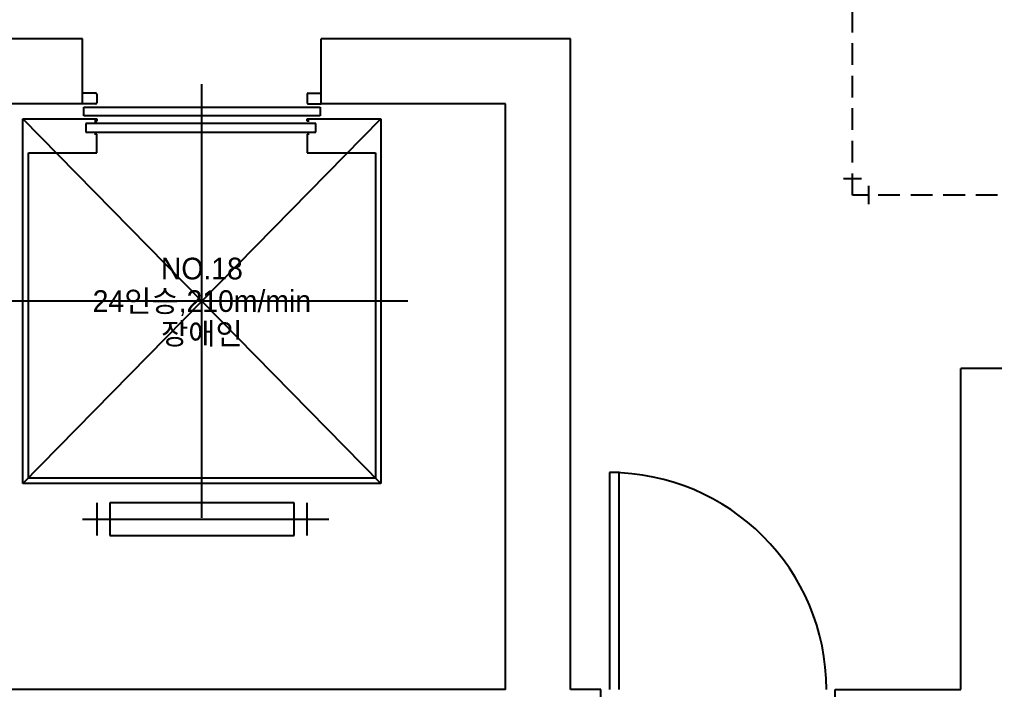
# Model space of a CAD drawing. Header units: millimetres. Extents: x 968909 to 1007504, y 395965 to 423289.
# Drawn here: x 985505 to 990001, y 405909 to 408998 of the extents above; entities that cross this region are included whole.
import ezdxf
from ezdxf.enums import TextEntityAlignment as Align

# ---------------------------------------------------------------- set-up
doc = ezdxf.new("R2010")
doc.units = ezdxf.units.MM
doc.header["$LTSCALE"] = 100
doc.linetypes.add('HHIDDEN', pattern=[1.5, 1, -0.5])
for name, color, linetype in [('-소화(SP-저)', 30, 'Continuous'), ('L2', 2, 'Continuous'), ('L3', 3, 'Continuous'), ('l4', 4, 'Continuous')]:
    doc.layers.add(name, color=color, linetype=linetype)
doc.styles.add('돋음', font='Dotum.ttf')

# ---------------------------------------------------------------- blocks, each defined once
blk = doc.blocks.new('A$C60DE656E')
at = {"layer": 'L2'}
for p, q in [((-62.5, -35), (-62.5, 35)), ((35, -62.5), (-35, -62.5))]:
    blk.add_line(p, q, dxfattribs=at)

msp = doc.modelspace()

# ---------------------------------------------------------------- linework, layer by layer
at = {"layer": '-소화(SP-저)', "color": 3, "linetype": 'HHIDDEN'}
for p, q in [((989346.3, 408188.7, 54985.4), (989346.3, 410177.7, 54985.4)), ((995265.4, 408188.7, 54985.4), (989346.3, 408188.7, 54985.4))]:
    msp.add_line(p, q, dxfattribs=at)
at = {"layer": 'l4'}
for p, q in [((985796.3, 408908.7, 54985.4), (983826.3, 408908.7, 54985.4)), ((985796.3, 408608.7, 54985.4), (985796.3, 408908.7, 54985.4)), ((988046.3, 408908.7, 54985.4), (986896.3, 408908.7, 54985.4)), ((986896.3, 408608.7, 54985.4), (986896.3, 408908.7, 54985.4)), ((988046.3, 405908.7, 54985.4), (988046.3, 408908.7, 54985.4)), ((986346.3, 406699.7, 0), (986346.3, 408699.7, 0)), ((985856.3, 408658.7, 0), (985796.3, 408658.7, 0)), ((985861.3, 408653.7, 0), (985861.3, 408613.7, 0)), ((986831.3, 408653.7, 0), (986831.3, 408613.7, 0)), ((986836.3, 408658.7, 0), (986896.3, 408658.7, 0)), ((985796.3, 408608.7, 54985.4), (983826.3, 408608.7, 54985.4)), ((985856.3, 408608.7, 0), (985796.3, 408608.7, 0)), ((985801.3, 408553.7, 0), (985801.3, 408593.7, 0)), ((985801.3, 408593.7, 0), (986891.3, 408593.7, 0)), ((986346.3, 408553.7, 0), (986346.3, 408593.7, 0)), ((986836.3, 408608.7, 0), (986896.3, 408608.7, 0)), ((986891.3, 408593.7, 0), (986891.3, 408553.7, 0)), ((987746.3, 408608.7, 54985.4), (986896.3, 408608.7, 54985.4)), ((987746.3, 405908.7, 54985.4), (987746.3, 408608.7, 54985.4)), ((986891.3, 408553.7, 0), (985801.3, 408553.7, 0)), ((985521.3, 406858.7, 0), (987171.3, 408540.7, 0)), ((987171.3, 406858.7, 0), (985521.3, 408540.7, 0)), ((985521.3, 406858.7, 0), (985521.3, 408540.7, 0)), ((985521.3, 408540.7, 0), (985861.3, 408540.7, 0)), ((985811.3, 408518.7, 0), (985811.3, 408478.7, 0)), ((986871.3, 408518.7, 0), (985811.3, 408518.7, 0)), ((985861.3, 408528.7, 0), (985851.3, 408528.7, 0)), ((985851.3, 408528.7, 0), (985861.3, 408528.7, 0)), ((985861.3, 408540.7, 0), (985861.3, 408528.7, 0)), ((986346.3, 408478.7, 0), (986346.3, 408518.7, 0)), ((986831.3, 408540.7, 0), (987171.3, 408540.7, 0)), ((986831.3, 408528.7, 0), (986831.3, 408540.7, 0)), ((986841.3, 408528.7, 0), (986831.3, 408528.7, 0)), ((986871.3, 408478.7, 0), (986871.3, 408518.7, 0)), ((987171.3, 408540.7, 0), (987171.3, 406858.7, 0)), ((985811.3, 408478.7, 0), (986871.3, 408478.7, 0)), ((985861.3, 408468.7, 0), (985851.3, 408468.7, 0)), ((985861.3, 408383.7, 0), (985861.3, 408468.7, 0)), ((986841.3, 408468.7, 0), (986831.3, 408468.7, 0)), ((986831.3, 408468.7, 0), (986831.3, 408383.7, 0)), ((985546.3, 406883.7, 0), (985546.3, 408383.7, 0)), ((985546.3, 408383.7, 0), (985861.3, 408383.7, 0)), ((986831.3, 408383.7, 0), (987146.3, 408383.7, 0)), ((987146.3, 408383.7, 0), (987146.3, 406883.7, 0)), ((987296.3, 407699.7, 0), (985396.3, 407699.7, 0)), ((990956.3, 407388.7, 54985.4), (989846.3, 407388.7, 54985.4)), ((989846.3, 405908.7, 54985.4), (989846.3, 407388.7, 54985.4)), ((987146.3, 406883.7, 0), (985546.3, 406883.7, 0)), ((988271.3, 406908.7, 0), (988226.3, 406908.7, 0)), ((988226.3, 406908.7, 0), (988226.3, 405908.7, 0)), ((988271.3, 405908.7, 0), (988271.3, 406908.7, 0)), ((987171.3, 406858.7, 0), (985521.3, 406858.7, 0)), ((985861.3, 406768.7, 0), (985861.3, 406618.7, 0)), ((986771.3, 406768.7, 0), (985921.3, 406768.7, 0)), ((985921.3, 406768.7, 0), (985921.3, 406618.7, 0)), ((986771.3, 406618.7, 0), (986771.3, 406768.7, 0)), ((986831.3, 406618.7, 0), (986831.3, 406768.7, 0)), ((985796.3, 406693.7, 0), (986931.3, 406693.7, 0)), ((985921.3, 406618.7, 0), (986771.3, 406618.7, 0)), ((987746.3, 405908.7, 54985.4), (982276.3, 405908.7, 54985.4)), ((988186.3, 405908.7, 54985.4), (988046.3, 405908.7, 54985.4)), ((988186.3, 405768.7, 54985.4), (988186.3, 405908.7, 54985.4)), ((989266.3, 405768.7, 54985.4), (989266.3, 405908.7, 54985.4)), ((989266.3, 405908.7, 54985.4), (989846.3, 405908.7, 54985.4))]:
    msp.add_line(p, q, dxfattribs=at)
for centre, radius, start, end in [((985856.3, 408653.7, 0), 5, 0, 90), ((986836.3, 408653.7, 0), 5, 90, 180), ((985856.3, 408613.7, 0), 5, 270, 0), ((986836.3, 408613.7, 0), 5, 180, 270), ((988226.3, 405908.7, 0), 1000, 0, 90)]:
    msp.add_arc(centre, radius, start, end, dxfattribs=at)

# ---------------------------------------------------------------- block references
at = {"layer": 'L3', "xscale": -1.199999999999999, "yscale": 1.199999999999999, "zscale": 1.199999999999999, "rotation": 90}
msp.add_blockref('A$C60DE656E', (989346.3, 408188.7, 57808.8), dxfattribs=at)

# ---------------------------------------------------------------- texts
at = {"layer": 'l4', "style": '돋음'}
for s, p in [('NO.18', (986346.3, 407849.7, 0)), ('24인승,210m/min', (986346.3, 407699.7, 0)), ('장애인', (986346.3, 407549.7, 0))]:
    msp.add_text(s, height=100, dxfattribs=at).set_placement(p, align=Align.MIDDLE_CENTER)

doc.saveas('drawing.dxf')
